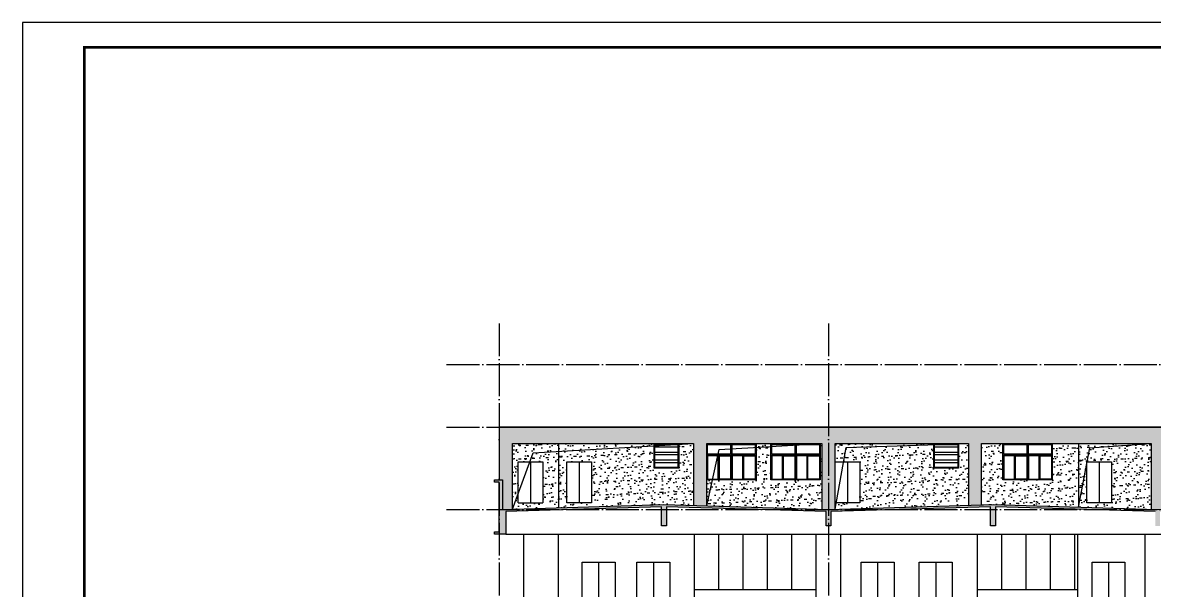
# Model space of a CAD drawing. Extents: x 6843040 to 15500510, y -6507076 to -4940511.
# Drawn here: x 8108943 to 8177703, y -5904689 to -5870221 of the extents above; entities that cross this region are included whole.
import ezdxf

# ---------------------------------------------------------------- set-up
doc = ezdxf.new("R2010")
doc.units = 0
doc.header["$LTSCALE"] = 1000
doc.header["$MEASUREMENT"] = 0
doc.linetypes.add('DOTE', pattern=[2.42, 2, -0.2, 0.02, -0.2])
for name, color, linetype in [('COLUMN', 10, 'Continuous'), ('DOTE', 8, 'DOTE'), ('E_LINE_3', 7, 'Continuous'), ('E_LINE_4', 5, 'Continuous'), ('E_LINE_5', 8, 'Continuous'), ('PUB_HACTH', 8, 'Continuous'), ('PUB_TITLE', 4, 'Continuous'), ('WINDOW', 4, 'Continuous')]:
    doc.layers.add(name, color=color, linetype=linetype)
pattern_1 = [(82.5, (-160534.23, -8e-09), (-422.103955, 395.378137), [0, -456, 0, -510, 0, -487.5]), (52.5, (-160534.2, -8e-09), (-223.241253, 974.09392), [0, -246, 0, -411, 0, -157.5]), (12.5, (-160795.16, -260.9), (659.408782, 661.809715), [0, -150, 0, -540, 0, -705]), (2.5, (-160795.16, -260.9), (451.51265, 823.878855), [0, -75, 0, -354, 0, -405])]

# ---------------------------------------------------------------- blocks, each defined once
blk = doc.blocks.new('wdadas')
at = {"layer": 'E_LINE_4'}
for points in [[(8261316, -6090106), (8320516, -6090106)], [(8262416, -6094606), (8262416, -6090106)], [(8264516, -6094606), (8264516, -6090106)], [(8272766, -6094606), (8272766, -6090106)], [(8280165, -6094606), (8280165, -6090106)], [(8281665, -6094606), (8281665, -6090106)], [(8289965, -6094606), (8289965, -6090106)], [(8296066, -6094606), (8296066, -6090106)], [(8300165, -6094606), (8300165, -6090106)], [(8301665, -6094606), (8301665, -6090106)], [(8305566, -6094606), (8305566, -6090106)], [(8319416, -6094606), (8319416, -6090106)]]:
    blk.add_lwpolyline(points, dxfattribs=at)
at = {"layer": 'E_LINE_5'}
for points in [[(8274245, -6093456), (8274245, -6090106)], [(8275725, -6093456), (8275725, -6090106)], [(8277205, -6093456), (8277205, -6090106)], [(8278685, -6093456), (8278685, -6090106)], [(8291445, -6093456), (8291445, -6090106)], [(8292925, -6093456), (8292925, -6090106)], [(8294405, -6093456), (8294405, -6090106)], [(8295885, -6093456), (8295885, -6090106)], [(8272766, -6093456), (8280165, -6093456)], [(8289965, -6093456), (8296066, -6093456)]]:
    blk.add_lwpolyline(points, dxfattribs=at)
at = {"layer": 'WINDOW'}
for points in [[(8265951, -6094606), (8265951, -6091806), (8267951, -6091806), (8267951, -6094606)], [(8269281, -6094606), (8269281, -6091806), (8271281, -6091806), (8271281, -6094606)], [(8282900, -6094606), (8282900, -6091806), (8284900, -6091806), (8284900, -6094606)], [(8286430, -6094606), (8286430, -6091806), (8288430, -6091806), (8288430, -6094606)], [(8296931, -6094606), (8296931, -6091806), (8298931, -6091806), (8298931, -6094606)], [(8302901, -6094606), (8302901, -6091806), (8304901, -6091806), (8304901, -6094606)]]:
    blk.add_lwpolyline(points, close=True, dxfattribs=at)
for points in [[(8266951, -6091806), (8266951, -6094606)], [(8270281, -6091806), (8270281, -6094606)], [(8283900, -6091806), (8283900, -6094606)], [(8287430, -6091806), (8287430, -6094606)], [(8297931, -6091806), (8297931, -6094606)], [(8303901, -6091806), (8303901, -6094606)]]:
    blk.add_lwpolyline(points, dxfattribs=at)

msp = doc.modelspace()

# ---------------------------------------------------------------- hatches: boundary and pattern name
at = {"layer": 'E_LINE_5'}
h = msp.add_hatch(dxfattribs=at)
h.set_pattern_fill('ANSI32', color=256, scale=100, angle=135)
h.set_pattern_definition([(180, (-160534.23, -8e-09), (-3e-14, -476.25), []), (180, (-160693, 158.75), (-3e-14, -476.25), [])])
h.paths.add_polyline_path([(8148753.4, -5895830.4), (8147353.4, -5895830.4), (8147353.4, -5897230.4), (8148753.4, -5897230.4)])
h = msp.add_hatch(dxfattribs=at)
h.set_pattern_fill('ANSI32', color=256, scale=100, angle=135)
h.set_pattern_definition([(180, (-143534.43, -8e-09), (-3e-14, -476.25), []), (180, (-143693.2, 158.75), (-3e-14, -476.25), [])])
h.paths.add_polyline_path([(8165753.2, -5897230.4), (8165753.2, -5895830.4), (8164353.2, -5895830.4), (8164353.2, -5897230.4)])
at = {"layer": 'PUB_HACTH'}
h = msp.add_hatch(dxfattribs=at)
h.set_pattern_fill('粉刷', color=256, scale=150, angle=45)
h.set_pattern_definition([(82.5, (0, 0), (-422.103955, 395.378137), [0, -456, 0, -510, 0, -487.5]), (52.5, (0, 0), (-223.241253, 974.09392), [0, -246, 0, -411, 0, -157.5]), (12.5, (-260.9, -260.9), (659.408782, 661.809715), [0, -150, 0, -540, 0, -705]), (2.5, (-260.9, -260.9), (451.51265, 823.878855), [0, -75, 0, -354, 0, -405])])
h.paths.add_polyline_path([(8182503.6, -5894780.4), (8138153.6, -5894780.4), (8137903.6, -5894780.4), (8137903.6, -5897980.4), (8138103.3, -5897980.4), (8138103.6, -5899774.4), (8138703.1, -5899756.4), (8138703.1, -5895780.4), (8149703.5, -5895780.4), (8149703.5, -5899534.4), (8150503.5, -5899558.4), (8150503.5, -5895780.4), (8157503.1, -5895780.4), (8157503.1, -5899768.4), (8157903.6, -5899780.4), (8158303.1, -5899768.4), (8158303.1, -5895780.4), (8166403.5, -5895780.4), (8166403.5, -5899525.4), (8167203.5, -5899501.4), (8167203.5, -5895780.4), (8177503.1, -5895780.4), (8177503.1, -5899768.4), (8177903.6, -5899780.4), (8178303.1, -5899768.4), (8178303.1, -5895780.4), (8182503.6, -5895780.4)])
h = msp.add_hatch(dxfattribs=at)
h.set_pattern_fill('粉刷', color=256, scale=150, angle=45)
h.set_pattern_definition(pattern_1)
h.paths.add_polyline_path([(8149703.5, -5895780.4), (8148803.4, -5895780.4), (8148803.4, -5897280.4), (8147303.4, -5897280.4), (8147303.4, -5895780.4), (8138703.1, -5895780.4), (8138703.1, -5899756.4), (8147903.6, -5899480.4), (8149703.5, -5899534.4)])
h.paths.add_polyline_path([(8143503.6, -5899380.4), (8142003.6, -5899380.4), (8142003.6, -5896880.4), (8143503.6, -5896880.4)], flags=16)
h.paths.add_polyline_path([(8140553.6, -5899380.4), (8139053.6, -5899380.4), (8139053.6, -5896880.4), (8140553.6, -5896880.4)], flags=16)
h.paths.add_polyline_path([(8157503.1, -5895780.4), (8157402.8, -5895780.4), (8157402.8, -5897980.4), (8154402.8, -5897980.4), (8154402.8, -5895780.4), (8153503.5, -5895780.4), (8153503.5, -5897980.4), (8150503.5, -5897980.4), (8150503.5, -5899558.4), (8157503.1, -5899768.4)])
h = msp.add_hatch(dxfattribs=at)
h.set_pattern_fill('粉刷', color=256, scale=150, angle=45)
h.set_pattern_definition(pattern_1)
h.paths.add_polyline_path([(8166403.5, -5895780.4), (8165803.2, -5895780.4), (8165803.2, -5897280.4), (8164303.2, -5897280.4), (8164303.2, -5895780.4), (8158303.1, -5895780.4), (8158303.1, -5896880.4), (8159803.6, -5896880.4), (8159803.6, -5899380.4), (8158303.1, -5899380.4), (8158303.1, -5899768.4), (8166403.5, -5899525.4)])
h.paths.add_polyline_path([(8177503.1, -5895780.4), (8171503.6, -5895780.4), (8171503.6, -5897980.4), (8168503.6, -5897980.4), (8168503.6, -5895780.4), (8167203.5, -5895780.4), (8167203.5, -5899501.4), (8167903.6, -5899480.4), (8177503.1, -5899768.4)])
h.paths.add_polyline_path([(8173603.6, -5896880.4), (8175103.6, -5896880.4), (8175103.6, -5899380.4), (8173603.6, -5899380.4)], flags=16)
h.paths.add_polyline_path([(8168834.9, -5899259.7), (8169922.5, -5899259.7), (8169922.5, -5898552.9), (8168834.9, -5898552.9)], flags=24)
h = msp.add_hatch(color=256, dxfattribs=at)
h.dxf.hatch_style = 1
h.paths.add_polyline_path([(8137603.6, -5901280.5), (8137603.6, -5901130.5), (8137903.6, -5901130.5), (8137903.4, -5898130.5), (8137603.6, -5898130.5), (8137603.6, -5897980.4), (8138103.3, -5897980.4), (8138103.6, -5899774.4), (8147903.6, -5899480.4), (8157903.6, -5899780.4), (8167903.6, -5899480.4), (8177903.6, -5899780.4), (8187903.6, -5899480.4), (8197703.6, -5899774.4), (8197703.6, -5899430.4), (8197903.6, -5899430.4), (8197903.6, -5901280.5), (8197603.6, -5901280.5), (8197603.6, -5899901.5), (8188053.6, -5899615), (8188053.6, -5900780.4), (8187753.6, -5900780.4), (8187753.6, -5899615), (8178053.6, -5899906), (8178053.6, -5900780.5), (8177753.6, -5900780.5), (8177753.6, -5899906), (8168053.6, -5899615), (8168053.6, -5900780.4), (8167753.6, -5900780.4), (8167753.6, -5899615), (8158053.6, -5899906), (8158053.6, -5900780.5), (8157753.6, -5900780.5), (8157753.6, -5899906), (8148053.6, -5899615), (8148053.6, -5900780.4), (8147753.6, -5900780.4), (8147753.6, -5899615), (8138303.6, -5899898.5), (8138303.6, -5901280.5)])

# ---------------------------------------------------------------- linework, layer by layer
at = {"layer": 'COLUMN'}
msp.add_lwpolyline([(8177753.6, -5899906), (8168053.6, -5899615), (8168053.6, -5900780.4), (8167753.6, -5900780.4), (8167753.6, -5899615), (8158053.6, -5899906), (8158053.6, -5900780.5), (8157753.6, -5900780.5), (8157753.6, -5899906), (8148053.6, -5899615), (8148053.6, -5900780.4), (8147753.6, -5900780.4), (8147753.6, -5899615), (8138303.6, -5899898.5), (8138303.6, -5901280.5), (8137603.6, -5901280.5), (8137603.6, -5901130.5), (8137903.6, -5901130.5), (8137903.4, -5898130.5), (8137603.6, -5898130.5), (8137603.6, -5897980.4), (8138103.3, -5897980.4), (8138103.6, -5899774.4), (8147903.6, -5899480.4), (8157903.6, -5899780.4), (8167903.6, -5899480.4), (8177903.6, -5899780.4)], dxfattribs=at)
at = {"layer": 'DOTE'}
for p, q in [((8137903.6, -5888480.4), (8137903.6, -5946611.8)), ((8157903.6, -5888480.4), (8157903.6, -5945171)), ((8134703.6, -5890980.4), (8205124.8, -5890980.4)), ((8134703.6, -5894780.4), (8205124.8, -5894780.4)), ((8134703.6, -5899780.4), (8205124.8, -5899780.4))]:
    msp.add_line(p, q, dxfattribs=at)
at = {"layer": 'E_LINE_3'}
for points in [[(8137903.6, -5897980.4), (8138103.3, -5897980.4), (8138103.6, -5899774.4), (8147903.6, -5899480.4), (8157903.6, -5899780.4), (8167903.6, -5899480.4), (8177903.6, -5899780.4), (8187903.6, -5899480.4), (8197703.6, -5899774.4), (8197703.6, -5895580.4), (8197703.6, -5890680.4), (8194303.6, -5890680.4)], [(8138153.6, -5894780.4), (8182503.6, -5894780.4), (8137903.6, -5894780.4), (8137903.6, -5897980.4), (8138103.3, -5897980.4), (8138103.6, -5899774.4)], [(8138703.1, -5899756.4), (8138703.1, -5895780.4), (8149703.5, -5895780.4), (8149703.5, -5899534.4)], [(8150503.5, -5899558.4), (8150503.5, -5895780.4), (8157503.1, -5895780.4), (8157503.1, -5899768.4)], [(8158303.1, -5899768.4), (8158303.1, -5895780.4), (8166403.5, -5895780.4), (8166403.5, -5899525.4)], [(8167203.5, -5899501.4), (8167203.5, -5895780.4), (8177503.1, -5895780.4), (8177503.1, -5899768.4)]]:
    msp.add_lwpolyline(points, dxfattribs=at)
at = {"layer": 'E_LINE_4'}
for points in [[(8138703.1, -5899756.4), (8139970.2, -5896340.3), (8149703.5, -5895780.4)], [(8141503.6, -5895780.4), (8141503.6, -5899330.4)], [(8141503.6, -5895780.4), (8141503.6, -5899672.4)], [(8150503.5, -5899558.4), (8151253.6, -5896130.4), (8157503.1, -5895780.4)], [(8158303.1, -5899768.4), (8158985.5, -5896018.2), (8166403.5, -5895780.4)], [(8173103.6, -5895780.4), (8173103.6, -5899636.4)], [(8173103.6, -5899636.4), (8173782.5, -5896039.3), (8177503.1, -5895780.4)]]:
    msp.add_lwpolyline(points, dxfattribs=at)
at = {"layer": 'E_LINE_5'}
for points in [[(8153503.5, -5897980.4), (8150503.5, -5897980.4), (8150503.5, -5895780.4), (8153503.5, -5895780.4)], [(8150553.5, -5895830.4), (8151953.5, -5895830.4), (8151953.5, -5896430.4), (8150553.5, -5896430.4)], [(8152053.5, -5895830.4), (8153453.5, -5895830.4), (8153453.5, -5896430.4), (8152053.5, -5896430.4)], [(8157402.8, -5897980.4), (8154402.8, -5897980.4), (8154402.8, -5895780.4), (8157402.8, -5895780.4)], [(8154452.8, -5895830.4), (8155852.8, -5895830.4), (8155852.8, -5896430.4), (8154452.8, -5896430.4)], [(8155952.8, -5895830.4), (8157352.8, -5895830.4), (8157352.8, -5896430.4), (8155952.8, -5896430.4)], [(8171503.6, -5897980.4), (8168503.6, -5897980.4), (8168503.6, -5895780.4), (8171503.6, -5895780.4)], [(8168553.6, -5895830.4), (8169953.6, -5895830.4), (8169953.6, -5896430.4), (8168553.6, -5896430.4)], [(8170053.6, -5895830.4), (8171453.6, -5895830.4), (8171453.6, -5896430.4), (8170053.6, -5896430.4)], [(8151203.5, -5896530.4), (8150553.5, -5896530.4), (8150553.5, -5897930.4), (8151203.5, -5897930.4)], [(8151253.5, -5896530.4), (8151953.5, -5896530.4), (8151953.5, -5897930.4), (8151253.5, -5897930.4)], [(8152703.5, -5896530.4), (8152053.5, -5896530.4), (8152053.5, -5897930.4), (8152703.5, -5897930.4)], [(8152753.5, -5896530.4), (8153453.5, -5896530.4), (8153453.5, -5897930.4), (8152753.5, -5897930.4)], [(8155102.8, -5896530.4), (8154452.8, -5896530.4), (8154452.8, -5897930.4), (8155102.8, -5897930.4)], [(8155152.8, -5896530.4), (8155852.8, -5896530.4), (8155852.8, -5897930.4), (8155152.8, -5897930.4)], [(8156602.8, -5896530.4), (8155952.8, -5896530.4), (8155952.8, -5897930.4), (8156602.8, -5897930.4)], [(8156652.8, -5896530.4), (8157352.8, -5896530.4), (8157352.8, -5897930.4), (8156652.8, -5897930.4)], [(8169203.6, -5896530.4), (8168553.6, -5896530.4), (8168553.6, -5897930.4), (8169203.6, -5897930.4)], [(8169253.6, -5896530.4), (8169953.6, -5896530.4), (8169953.6, -5897930.4), (8169253.6, -5897930.4)], [(8170703.6, -5896530.4), (8170053.6, -5896530.4), (8170053.6, -5897930.4), (8170703.6, -5897930.4)], [(8170753.6, -5896530.4), (8171453.6, -5896530.4), (8171453.6, -5897930.4), (8170753.6, -5897930.4)]]:
    msp.add_lwpolyline(points, close=True, dxfattribs=at)
for points in [[(8152003.5, -5895780.4), (8152003.5, -5897980.4)], [(8155902.8, -5895780.4), (8155902.8, -5897980.4)], [(8170003.6, -5895780.4), (8170003.6, -5897980.4)], [(8150503.5, -5896480.4), (8153503.5, -5896480.4)], [(8151253.5, -5896480.4), (8151253.5, -5897980.4)], [(8154402.8, -5896480.4), (8157402.8, -5896480.4)], [(8155152.8, -5896480.4), (8155152.8, -5897980.4)], [(8168503.6, -5896480.4), (8171503.6, -5896480.4)], [(8169253.6, -5896480.4), (8169253.6, -5897980.4)], [(8170753.6, -5896480.4), (8170753.6, -5897980.4)]]:
    msp.add_lwpolyline(points, dxfattribs=at)
at = {"layer": 'PUB_TITLE'}
msp.add_lwpolyline([(8108942.5, -5959320.5), (8235092.5, -5959320.5), (8235092.5, -5870220.5), (8108942.5, -5870220.5)], close=True, dxfattribs=at)
at = {"layer": 'PUB_TITLE', "const_width": 150}
msp.add_lwpolyline([(8112692.5, -5957820.5), (8233592.5, -5957820.5), (8233592.5, -5871720.5), (8112692.5, -5871720.5)], close=True, dxfattribs=at)
at = {"layer": 'WINDOW'}
for points in [[(8148803.4, -5895780.4), (8148803.4, -5897280.4), (8147303.4, -5897280.4), (8147303.4, -5895780.4)], [(8148753.4, -5895830.4), (8148753.4, -5897230.4), (8147353.4, -5897230.4), (8147353.4, -5895830.4)], [(8165803.2, -5895780.4), (8165803.2, -5897280.4), (8164303.2, -5897280.4), (8164303.2, -5895780.4)], [(8165753.2, -5895830.4), (8165753.2, -5897230.4), (8164353.2, -5897230.4), (8164353.2, -5895830.4)]]:
    msp.add_lwpolyline(points, close=True, dxfattribs=at)
for points in [[(8139053.6, -5899380.4), (8139053.6, -5896880.4), (8140553.6, -5896880.4), (8140553.6, -5899380.4)], [(8139803.6, -5896880.4), (8139803.6, -5899380.4)], [(8142003.6, -5899380.4), (8142003.6, -5896880.4), (8143503.6, -5896880.4), (8143503.6, -5899380.4), (8142003.6, -5899380.4)], [(8142753.6, -5896880.4), (8142753.6, -5899380.4)], [(8158303.1, -5896880.4), (8159803.6, -5896880.4), (8159803.6, -5899380.4), (8158303.6, -5899380.4)], [(8159053.6, -5896880.4), (8159053.6, -5899380.4)], [(8173603.6, -5899380.4), (8173603.6, -5896880.4), (8175103.6, -5896880.4), (8175103.6, -5899380.4), (8173603.6, -5899380.4)], [(8174353.6, -5896880.4), (8174353.6, -5899380.4)], [(8139803.6, -5897030.4), (8139803.6, -5899330.4)], [(8139053.6, -5899380.4), (8140553.6, -5899380.4)]]:
    msp.add_lwpolyline(points, dxfattribs=at)

# ---------------------------------------------------------------- block references
at = {"layer": 'PUB_HACTH'}
msp.add_blockref('wdadas', (-123012, 188826), dxfattribs=at)

doc.saveas('drawing.dxf')
